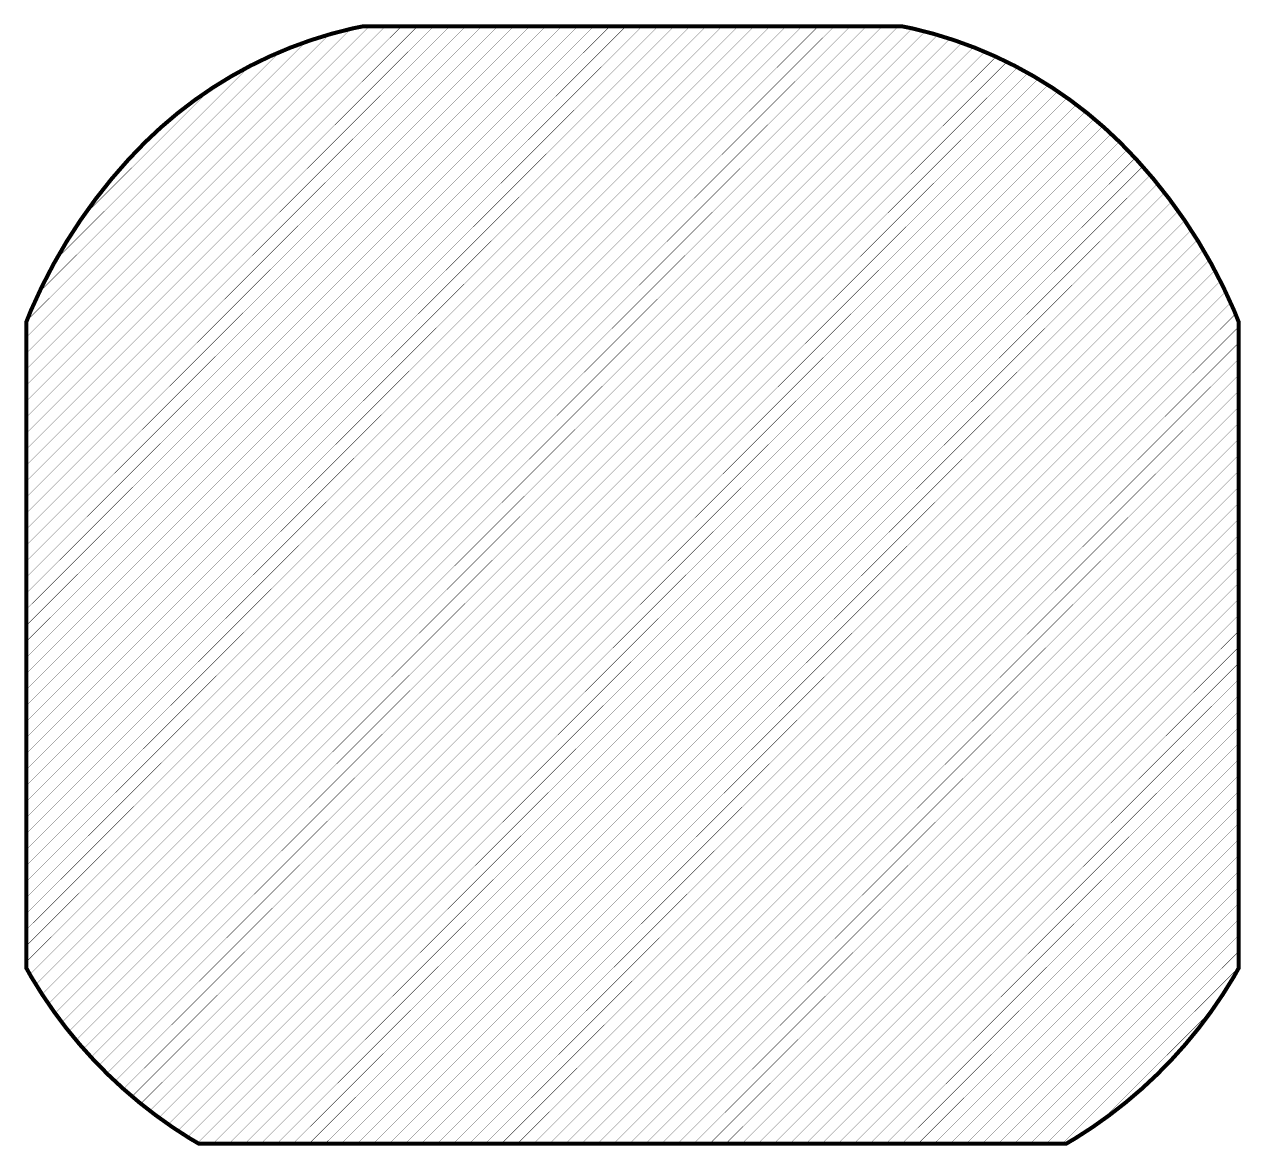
# Model space of a CAD drawing. Header units: inches. Extents: x -0.4 to 12.9, y -0.9 to 6.
# Drawn here: x 4.6 to 9.154, y -0.66 to 3.541 of the extents above; entities that cross this region are included whole.
import ezdxf

# ---------------------------------------------------------------- set-up
doc = ezdxf.new("R2010")
doc.units = ezdxf.units.IN
doc.header["$MEASUREMENT"] = 0
doc.layers.add('Fabrication', color=76, linetype='Continuous')

msp = doc.modelspace()

# ---------------------------------------------------------------- linework, layer by layer
at = {"layer": 'Fabrication'}
for points, const_width in [([(4.6075, 0.2687), (7.8726, 3.5338)], 0.001), ([(4.6075, 0.3287), (7.8126, 3.5338)], 0.001), ([(4.6075, 0.3887), (7.7526, 3.5338)], 0.001), ([(4.6075, 0.4487), (7.6926, 3.5338)], 0.001), ([(4.6075, 0.5087), (7.6326, 3.5338)], 0.001), ([(4.6075, 0.5687), (7.5726, 3.5338)], 0.001), ([(4.6075, 0.6287), (7.5126, 3.5338)], 0.001), ([(4.6075, 0.6887), (7.4526, 3.5338)], 0.001), ([(4.6075, 0.7487), (7.3926, 3.5338)], 0.001), ([(4.6075, 0.8087), (7.3326, 3.5338)], 0.001), ([(4.6075, 0.8687), (7.2726, 3.5338)], 0.001), ([(4.6075, 0.9287), (7.2126, 3.5338)], 0.001), ([(4.6075, 0.9887), (7.1526, 3.5338)], 0.001), ([(4.6075, 1.0487), (7.0926, 3.5338)], 0.001), ([(4.6075, 1.1087), (7.0326, 3.5338)], 0.001), ([(4.6075, 1.1687), (6.9726, 3.5338)], 0.001), ([(4.6075, 1.2287), (6.9126, 3.5338)], 0.001), ([(4.6075, 1.2887), (6.8526, 3.5338)], 0.001), ([(4.6075, 1.3487), (6.7926, 3.5338)], 0.001), ([(4.6075, 1.4087), (6.7326, 3.5338)], 0.001), ([(4.6075, 1.4687), (6.6726, 3.5338)], 0.001), ([(4.6075, 1.5287), (6.6126, 3.5338)], 0.001), ([(4.6075, 1.5887), (6.5526, 3.5338)], 0.001), ([(4.6075, 1.6487), (6.4926, 3.5338)], 0.001), ([(4.6075, 1.7087), (6.4326, 3.5338)], 0.001), ([(4.6075, 1.7687), (6.3726, 3.5338)], 0.001), ([(4.6075, 1.8287), (6.3126, 3.5338)], 0.001), ([(4.6075, 1.8887), (6.2526, 3.5338)], 0.001), ([(4.6075, 1.9487), (6.1926, 3.5338)], 0.001), ([(4.6075, 2.0087), (6.1326, 3.5338)], 0.001), ([(4.6075, 2.0687), (6.0726, 3.5338)], 0.001), ([(4.6075, 2.1287), (6.0126, 3.5338)], 0.001), ([(4.6075, 2.1887), (5.9526, 3.5338)], 0.001), ([(4.6075, 2.2487), (5.8926, 3.5338)], 0.001), ([(4.6075, 0.2087), (7.9249, 3.5261)], 0.001), ([(4.6075, 2.3087), (5.8236, 3.5248)], 0.001), ([(4.6075, 0.1487), (7.9727, 3.5139)], 0.001), ([(5.6713, 3.4809), (5.7492, 3.5051)], 0.015), ([(5.7492, 3.5051), (5.8283, 3.5252)], 0.015), ([(5.8283, 3.5252), (5.8683, 3.5333)], 0.015), ([(5.8683, 3.5333), (7.8855, 3.5333)], 0.015), ([(7.8855, 3.5333), (7.9255, 3.5252)], 0.015), ([(7.9255, 3.5252), (8.0046, 3.5051)], 0.015), ([(8.0046, 3.5051), (8.0825, 3.4809)], 0.015), ([(4.6075, 2.3687), (5.7426, 3.5038)], 0.001), ([(4.6075, 0.0887), (8.0199, 3.5011)], 0.001), ([(4.6075, 0.0287), (8.0657, 3.4869)], 0.001), ([(4.6088, 2.43), (5.6543, 3.4755)], 0.001), ([(4.6204, -0.0184), (8.1103, 3.4715)], 0.001), ([(5.5947, 3.4529), (5.6713, 3.4809)], 0.015), ([(8.0825, 3.4809), (8.1591, 3.4529)], 0.015), ([(4.643, -0.0558), (8.1543, 3.4554)], 0.001), ([(4.6555, 2.5367), (5.5561, 3.4373)], 0.001), ([(4.666, -0.0928), (8.1966, 3.4378)], 0.001), ([(4.6903, -0.1285), (8.2385, 3.4197)], 0.001), ([(5.4462, 3.3854), (5.5196, 3.421)], 0.015), ([(5.5196, 3.421), (5.5947, 3.4529)], 0.015), ([(8.1591, 3.4529), (8.2342, 3.421)], 0.015), ([(8.2342, 3.421), (8.3076, 3.3854)], 0.015), ([(4.7148, -0.164), (8.2789, 3.4001)], 0.001), ([(4.7196, 2.6608), (5.4435, 3.3847)], 0.001), ([(4.7406, -0.1983), (8.3188, 3.38)], 0.001), ([(5.3747, 3.3461), (5.4462, 3.3854)], 0.015), ([(8.3076, 3.3854), (8.3791, 3.3461)], 0.015), ([(4.7667, -0.2321), (8.3575, 3.3587)], 0.001), ([(4.7938, -0.265), (8.3956, 3.3368)], 0.001), ([(5.3053, 3.3033), (5.3747, 3.3461)], 0.015), ([(8.3791, 3.3461), (8.4485, 3.3033)], 0.015), ([(4.8193, 2.8205), (5.2975, 3.2987)], 0.001), ([(4.8215, -0.2973), (8.4327, 3.3139)], 0.001), ([(4.8499, -0.3289), (8.4689, 3.2901)], 0.001), ([(5.2381, 3.257), (5.3053, 3.3033)], 0.015), ([(8.4485, 3.3033), (8.5157, 3.257)], 0.015), ([(4.8792, -0.3596), (8.5044, 3.2656)], 0.001), ([(4.9089, -0.3899), (8.5388, 3.24)], 0.001), ([(5.1734, 3.2074), (5.2381, 3.257)], 0.015), ([(8.5157, 3.257), (8.5804, 3.2074)], 0.015), ([(4.9397, -0.4191), (8.5728, 3.214)], 0.001), ([(5.1112, 3.1545), (5.1734, 3.2074)], 0.015), ([(8.5804, 3.2074), (8.6426, 3.1545)], 0.015), ([(4.9708, -0.448), (8.6056, 3.1868)], 0.001), ([(5.0031, -0.4757), (8.638, 3.1592)], 0.001), ([(5.0518, 3.0986), (5.1112, 3.1545)], 0.015), ([(8.6426, 3.1545), (8.702, 3.0986)], 0.015), ([(5.0236, 3.0692), (5.0518, 3.0986)], 0.015), ([(5.0357, -0.5031), (8.6691, 3.1303)], 0.001), ([(5.0694, -0.5294), (8.7, 3.1012)], 0.001), ([(8.702, 3.0986), (8.7302, 3.0692)], 0.015), ([(4.9902, 3.0345), (5.0236, 3.0692)], 0.015), ([(5.1036, -0.5552), (8.7295, 3.0707)], 0.001), ([(8.7302, 3.0692), (8.7636, 3.0345)], 0.015), ([(4.9268, 2.9619), (4.9902, 3.0345)], 0.015), ([(5.1387, -0.5801), (8.7589, 3.0401)], 0.001), ([(5.1745, -0.6043), (8.7871, 3.0083)], 0.001), ([(8.7636, 3.0345), (8.827, 2.9619)], 0.015), ([(4.867, 2.8863), (4.9268, 2.9619)], 0.015), ([(5.2109, -0.6279), (8.8151, 2.9763)], 0.001), ([(8.827, 2.9619), (8.8868, 2.8863)], 0.015), ([(5.2484, -0.6504), (8.8422, 2.9434)], 0.001), ([(4.8109, 2.808), (4.867, 2.8863)], 0.015), ([(5.3058, -0.653), (8.8687, 2.9099)], 0.001), ([(5.3658, -0.653), (8.8948, 2.876)], 0.001), ([(8.8868, 2.8863), (8.9429, 2.808)], 0.015), ([(5.4258, -0.653), (8.9198, 2.841)], 0.001), ([(4.7585, 2.7271), (4.8109, 2.808)], 0.015), ([(5.4858, -0.653), (8.9447, 2.8059)], 0.001), ([(8.9429, 2.808), (8.9953, 2.7271)], 0.015), ([(4.7101, 2.6438), (4.7585, 2.7271)], 0.015), ([(5.5458, -0.653), (8.9683, 2.7695)], 0.001), ([(5.6058, -0.653), (8.9919, 2.7331)], 0.001), ([(8.9953, 2.7271), (9.0437, 2.6438)], 0.015), ([(5.6658, -0.653), (9.0141, 2.6953)], 0.001), ([(4.6658, 2.5582), (4.7101, 2.6438)], 0.015), ([(5.7258, -0.653), (9.0362, 2.6574)], 0.001), ([(9.0437, 2.6438), (9.088, 2.5582)], 0.015), ([(5.7858, -0.653), (9.0572, 2.6184)], 0.001), ([(4.6255, 2.4707), (4.6658, 2.5582)], 0.015), ([(5.8458, -0.653), (9.0777, 2.5789)], 0.001), ([(9.088, 2.5582), (9.1283, 2.4707)], 0.015), ([(5.9058, -0.653), (9.0974, 2.5386)], 0.001), ([(4.6075, 2.426), (4.6255, 2.4707)], 0.015), ([(5.9658, -0.653), (9.1163, 2.4975)], 0.001), ([(9.1283, 2.4707), (9.1463, 2.426)], 0.015), ([(4.6075, 0.0053), (4.6075, 2.426)], 0.015), ([(6.0258, -0.653), (9.1346, 2.4558)], 0.001), ([(9.1463, 0.0053), (9.1463, 2.426)], 0.015), ([(6.0858, -0.653), (9.1463, 2.4075)], 0.001), ([(6.1458, -0.653), (9.1463, 2.3475)], 0.001), ([(6.2058, -0.653), (9.1463, 2.2875)], 0.001), ([(6.2658, -0.653), (9.1463, 2.2275)], 0.001), ([(6.3258, -0.653), (9.1463, 2.1675)], 0.001), ([(6.3858, -0.653), (9.1463, 2.1075)], 0.001), ([(6.4458, -0.653), (9.1463, 2.0475)], 0.001), ([(6.5058, -0.653), (9.1463, 1.9875)], 0.001), ([(6.5658, -0.653), (9.1463, 1.9275)], 0.001), ([(6.6258, -0.653), (9.1463, 1.8675)], 0.001), ([(6.6858, -0.653), (9.1463, 1.8075)], 0.001), ([(6.7458, -0.653), (9.1463, 1.7475)], 0.001), ([(6.8058, -0.653), (9.1463, 1.6875)], 0.001), ([(6.8658, -0.653), (9.1463, 1.6275)], 0.001), ([(6.9258, -0.653), (9.1463, 1.5675)], 0.001), ([(6.9858, -0.653), (9.1463, 1.5075)], 0.001), ([(7.0458, -0.653), (9.1463, 1.4475)], 0.001), ([(7.1058, -0.653), (9.1463, 1.3875)], 0.001), ([(7.1658, -0.653), (9.1463, 1.3275)], 0.001), ([(7.2258, -0.653), (9.1463, 1.2675)], 0.001), ([(7.2858, -0.653), (9.1463, 1.2075)], 0.001), ([(7.3458, -0.653), (9.1463, 1.1475)], 0.001), ([(7.4058, -0.653), (9.1463, 1.0875)], 0.001), ([(7.4658, -0.653), (9.1463, 1.0275)], 0.001), ([(7.5258, -0.653), (9.1463, 0.9675)], 0.001), ([(7.5858, -0.653), (9.1463, 0.9075)], 0.001), ([(7.6458, -0.653), (9.1463, 0.8475)], 0.001), ([(7.7058, -0.653), (9.1463, 0.7875)], 0.001), ([(7.7658, -0.653), (9.1463, 0.7275)], 0.001), ([(7.8258, -0.653), (9.1463, 0.6675)], 0.001), ([(7.8858, -0.653), (9.1463, 0.6075)], 0.001), ([(7.9458, -0.653), (9.1463, 0.5475)], 0.001), ([(8.0058, -0.653), (9.1463, 0.4875)], 0.001), ([(8.0658, -0.653), (9.1463, 0.4275)], 0.001), ([(8.1258, -0.653), (9.1463, 0.3675)], 0.001), ([(8.1858, -0.653), (9.1463, 0.3075)], 0.001), ([(8.2458, -0.653), (9.1463, 0.2475)], 0.001), ([(8.3058, -0.653), (9.1463, 0.1875)], 0.001), ([(8.3658, -0.653), (9.1463, 0.1275)], 0.001), ([(8.4258, -0.653), (9.1463, 0.0675)], 0.001), ([(4.6075, 0.0053), (4.6265, -0.0286)], 0.015), ([(8.4858, -0.653), (9.1463, 0.0075)], 0.001), ([(9.1273, -0.0286), (9.1463, 0.0053)], 0.015), ([(4.6265, -0.0286), (4.6676, -0.0946)], 0.015), ([(9.0862, -0.0946), (9.1273, -0.0286)], 0.015), ([(4.6676, -0.0946), (4.7115, -0.1587)], 0.015), ([(9.0423, -0.1587), (9.0862, -0.0946)], 0.015), ([(4.7115, -0.1587), (4.7581, -0.2209)], 0.015), ([(8.6275, -0.5713), (9.049, -0.1498)], 0.001), ([(8.9957, -0.2209), (9.0423, -0.1587)], 0.015), ([(4.7581, -0.2209), (4.8075, -0.2809)], 0.015), ([(8.9463, -0.2809), (8.9957, -0.2209)], 0.015), ([(4.8075, -0.2809), (4.8595, -0.3388)], 0.015), ([(8.8943, -0.3388), (8.9463, -0.2809)], 0.015), ([(4.8595, -0.3388), (4.9139, -0.3942)], 0.015), ([(8.8399, -0.3942), (8.8943, -0.3388)], 0.015), ([(4.9139, -0.3942), (4.9708, -0.4472)], 0.015), ([(8.7831, -0.4472), (8.8399, -0.3942)], 0.015), ([(4.9708, -0.4472), (5.0299, -0.4977)], 0.015), ([(8.7239, -0.4977), (8.7831, -0.4472)], 0.015), ([(5.0299, -0.4977), (5.0912, -0.5455)], 0.015), ([(8.6626, -0.5455), (8.7239, -0.4977)], 0.015), ([(5.0912, -0.5455), (5.1545, -0.5906)], 0.015), ([(8.5993, -0.5906), (8.6626, -0.5455)], 0.015), ([(5.1545, -0.5906), (5.2197, -0.6328)], 0.015), ([(8.5341, -0.6328), (8.5993, -0.5906)], 0.015), ([(5.2197, -0.6328), (5.2533, -0.6525)], 0.015), ([(8.5005, -0.6525), (8.5341, -0.6328)], 0.015), ([(5.2533, -0.6525), (8.5005, -0.6525)], 0.015)]:
    msp.add_lwpolyline(points, dxfattribs=dict(at, const_width=const_width))
for points, const_width in [([(5.7455, 3.5051, 1), (5.753, 3.5051, 1)], 0.0075), ([(5.7455, 3.5051, 1), (5.753, 3.5051, 1)], 0.0075), ([(5.8245, 3.5252, 1), (5.832, 3.5252, 1)], 0.0075), ([(5.8245, 3.5252, 1), (5.832, 3.5252, 1)], 0.0075), ([(5.8233, 3.5248, 1), (5.8238, 3.5248, 1)], 0.0005), ([(5.8645, 3.5333, 1), (5.872, 3.5333, 1)], 0.0075), ([(5.8645, 3.5333, 1), (5.872, 3.5333, 1)], 0.0075), ([(5.8924, 3.5338, 1), (5.8929, 3.5338, 1)], 0.0005), ([(5.9524, 3.5338, 1), (5.9529, 3.5338, 1)], 0.0005), ([(6.0124, 3.5338, 1), (6.0129, 3.5338, 1)], 0.0005), ([(6.0724, 3.5338, 1), (6.0729, 3.5338, 1)], 0.0005), ([(6.1324, 3.5338, 1), (6.1329, 3.5338, 1)], 0.0005), ([(6.1924, 3.5338, 1), (6.1929, 3.5338, 1)], 0.0005), ([(6.2524, 3.5338, 1), (6.2529, 3.5338, 1)], 0.0005), ([(6.3124, 3.5338, 1), (6.3129, 3.5338, 1)], 0.0005), ([(6.3724, 3.5338, 1), (6.3729, 3.5338, 1)], 0.0005), ([(6.4324, 3.5338, 1), (6.4329, 3.5338, 1)], 0.0005), ([(6.4924, 3.5338, 1), (6.4929, 3.5338, 1)], 0.0005), ([(6.5524, 3.5338, 1), (6.5529, 3.5338, 1)], 0.0005), ([(6.6124, 3.5338, 1), (6.6129, 3.5338, 1)], 0.0005), ([(6.6724, 3.5338, 1), (6.6729, 3.5338, 1)], 0.0005), ([(6.7324, 3.5338, 1), (6.7329, 3.5338, 1)], 0.0005), ([(6.7924, 3.5338, 1), (6.7929, 3.5338, 1)], 0.0005), ([(6.8524, 3.5338, 1), (6.8529, 3.5338, 1)], 0.0005), ([(6.9124, 3.5338, 1), (6.9129, 3.5338, 1)], 0.0005), ([(6.9724, 3.5338, 1), (6.9729, 3.5338, 1)], 0.0005), ([(7.0324, 3.5338, 1), (7.0329, 3.5338, 1)], 0.0005), ([(7.0924, 3.5338, 1), (7.0929, 3.5338, 1)], 0.0005), ([(7.1524, 3.5338, 1), (7.1529, 3.5338, 1)], 0.0005), ([(7.2124, 3.5338, 1), (7.2129, 3.5338, 1)], 0.0005), ([(7.2724, 3.5338, 1), (7.2729, 3.5338, 1)], 0.0005), ([(7.3324, 3.5338, 1), (7.3329, 3.5338, 1)], 0.0005), ([(7.3924, 3.5338, 1), (7.3929, 3.5338, 1)], 0.0005), ([(7.4524, 3.5338, 1), (7.4529, 3.5338, 1)], 0.0005), ([(7.5124, 3.5338, 1), (7.5129, 3.5338, 1)], 0.0005), ([(7.5724, 3.5338, 1), (7.5729, 3.5338, 1)], 0.0005), ([(7.6324, 3.5338, 1), (7.6329, 3.5338, 1)], 0.0005), ([(7.6924, 3.5338, 1), (7.6929, 3.5338, 1)], 0.0005), ([(7.7524, 3.5338, 1), (7.7529, 3.5338, 1)], 0.0005), ([(7.8124, 3.5338, 1), (7.8129, 3.5338, 1)], 0.0005), ([(7.8724, 3.5338, 1), (7.8729, 3.5338, 1)], 0.0005), ([(7.8818, 3.5333, 1), (7.8893, 3.5333, 1)], 0.0075), ([(7.8818, 3.5333, 1), (7.8893, 3.5333, 1)], 0.0075), ([(7.9218, 3.5252, 1), (7.9293, 3.5252, 1)], 0.0075), ([(7.9218, 3.5252, 1), (7.9293, 3.5252, 1)], 0.0075), ([(7.9247, 3.5261, 1), (7.9252, 3.5261, 1)], 0.0005), ([(7.9725, 3.5139, 1), (7.973, 3.5139, 1)], 0.0005), ([(8.0008, 3.5051, 1), (8.0083, 3.5051, 1)], 0.0075), ([(8.0008, 3.5051, 1), (8.0083, 3.5051, 1)], 0.0075), ([(5.654, 3.4755, 1), (5.6545, 3.4755, 1)], 0.0005), ([(5.6676, 3.4809, 1), (5.6751, 3.4809, 1)], 0.0075), ([(5.6676, 3.4809, 1), (5.6751, 3.4809, 1)], 0.0075), ([(5.7423, 3.5038, 1), (5.7428, 3.5038, 1)], 0.0005), ([(8.0196, 3.5011, 1), (8.0201, 3.5011, 1)], 0.0005), ([(8.0655, 3.4869, 1), (8.066, 3.4869, 1)], 0.0005), ([(8.0787, 3.4809, 1), (8.0862, 3.4809, 1)], 0.0075), ([(8.0787, 3.4809, 1), (8.0862, 3.4809, 1)], 0.0075), ([(8.1101, 3.4715, 1), (8.1106, 3.4715, 1)], 0.0005), ([(5.5159, 3.421, 1), (5.5234, 3.421, 1)], 0.0075), ([(5.5159, 3.421, 1), (5.5234, 3.421, 1)], 0.0075), ([(5.5558, 3.4373, 1), (5.5563, 3.4373, 1)], 0.0005), ([(5.591, 3.4529, 1), (5.5985, 3.4529, 1)], 0.0075), ([(5.591, 3.4529, 1), (5.5985, 3.4529, 1)], 0.0075), ([(8.1553, 3.4529, 1), (8.1628, 3.4529, 1)], 0.0075), ([(8.1553, 3.4529, 1), (8.1628, 3.4529, 1)], 0.0075), ([(8.154, 3.4554, 1), (8.1545, 3.4554, 1)], 0.0005), ([(8.1963, 3.4378, 1), (8.1968, 3.4378, 1)], 0.0005), ([(8.2304, 3.421, 1), (8.2379, 3.421, 1)], 0.0075), ([(8.2304, 3.421, 1), (8.2379, 3.421, 1)], 0.0075), ([(8.2383, 3.4197, 1), (8.2388, 3.4197, 1)], 0.0005), ([(5.4425, 3.3854, 1), (5.45, 3.3854, 1)], 0.0075), ([(5.4425, 3.3854, 1), (5.45, 3.3854, 1)], 0.0075), ([(5.4433, 3.3847, 1), (5.4438, 3.3847, 1)], 0.0005), ([(8.2787, 3.4001, 1), (8.2792, 3.4001, 1)], 0.0005), ([(8.3038, 3.3854, 1), (8.3113, 3.3854, 1)], 0.0075), ([(8.3038, 3.3854, 1), (8.3113, 3.3854, 1)], 0.0075), ([(8.3186, 3.38, 1), (8.3191, 3.38, 1)], 0.0005), ([(5.371, 3.3461, 1), (5.3785, 3.3461, 1)], 0.0075), ([(5.371, 3.3461, 1), (5.3785, 3.3461, 1)], 0.0075), ([(8.3573, 3.3587, 1), (8.3578, 3.3587, 1)], 0.0005), ([(8.3753, 3.3461, 1), (8.3828, 3.3461, 1)], 0.0075), ([(8.3753, 3.3461, 1), (8.3828, 3.3461, 1)], 0.0075), ([(8.3953, 3.3368, 1), (8.3958, 3.3368, 1)], 0.0005), ([(5.2973, 3.2987, 1), (5.2978, 3.2987, 1)], 0.0005), ([(5.3015, 3.3033, 1), (5.309, 3.3033, 1)], 0.0075), ([(5.3015, 3.3033, 1), (5.309, 3.3033, 1)], 0.0075), ([(8.4324, 3.3139, 1), (8.4329, 3.3139, 1)], 0.0005), ([(8.4448, 3.3033, 1), (8.4523, 3.3033, 1)], 0.0075), ([(8.4448, 3.3033, 1), (8.4523, 3.3033, 1)], 0.0075), ([(8.4686, 3.2901, 1), (8.4691, 3.2901, 1)], 0.0005), ([(5.2344, 3.257, 1), (5.2419, 3.257, 1)], 0.0075), ([(5.2344, 3.257, 1), (5.2419, 3.257, 1)], 0.0075), ([(8.5041, 3.2656, 1), (8.5046, 3.2656, 1)], 0.0005), ([(8.5119, 3.257, 1), (8.5194, 3.257, 1)], 0.0075), ([(8.5119, 3.257, 1), (8.5194, 3.257, 1)], 0.0075), ([(8.5386, 3.24, 1), (8.5391, 3.24, 1)], 0.0005), ([(5.1696, 3.2074, 1), (5.1771, 3.2074, 1)], 0.0075), ([(5.1696, 3.2074, 1), (5.1771, 3.2074, 1)], 0.0075), ([(8.5725, 3.214, 1), (8.573, 3.214, 1)], 0.0005), ([(8.5767, 3.2074, 1), (8.5842, 3.2074, 1)], 0.0075), ([(8.5767, 3.2074, 1), (8.5842, 3.2074, 1)], 0.0075), ([(5.1075, 3.1545, 1), (5.115, 3.1545, 1)], 0.0075), ([(5.1075, 3.1545, 1), (5.115, 3.1545, 1)], 0.0075), ([(8.6053, 3.1868, 1), (8.6058, 3.1868, 1)], 0.0005), ([(8.6388, 3.1545, 1), (8.6463, 3.1545, 1)], 0.0075), ([(8.6388, 3.1545, 1), (8.6463, 3.1545, 1)], 0.0075), ([(8.6378, 3.1592, 1), (8.6383, 3.1592, 1)], 0.0005), ([(5.0481, 3.0986, 1), (5.0556, 3.0986, 1)], 0.0075), ([(5.0481, 3.0986, 1), (5.0556, 3.0986, 1)], 0.0075), ([(8.6689, 3.1303, 1), (8.6694, 3.1303, 1)], 0.0005), ([(8.6982, 3.0986, 1), (8.7057, 3.0986, 1)], 0.0075), ([(8.6982, 3.0986, 1), (8.7057, 3.0986, 1)], 0.0075), ([(8.6998, 3.1012, 1), (8.7003, 3.1012, 1)], 0.0005), ([(5.0198, 3.0692, 1), (5.0273, 3.0692, 1)], 0.0075), ([(5.0198, 3.0692, 1), (5.0273, 3.0692, 1)], 0.0075), ([(8.7265, 3.0692, 1), (8.734, 3.0692, 1)], 0.0075), ([(8.7265, 3.0692, 1), (8.734, 3.0692, 1)], 0.0075), ([(8.7293, 3.0707, 1), (8.7298, 3.0707, 1)], 0.0005), ([(4.9864, 3.0345, 1), (4.9939, 3.0345, 1)], 0.0075), ([(4.9864, 3.0345, 1), (4.9939, 3.0345, 1)], 0.0075), ([(8.7599, 3.0345, 1), (8.7674, 3.0345, 1)], 0.0075), ([(8.7599, 3.0345, 1), (8.7674, 3.0345, 1)], 0.0075), ([(8.7587, 3.0401, 1), (8.7592, 3.0401, 1)], 0.0005), ([(8.7869, 3.0083, 1), (8.7874, 3.0083, 1)], 0.0005), ([(4.9231, 2.9619, 1), (4.9306, 2.9619, 1)], 0.0075), ([(4.9231, 2.9619, 1), (4.9306, 2.9619, 1)], 0.0075), ([(8.8148, 2.9763, 1), (8.8153, 2.9763, 1)], 0.0005), ([(8.8232, 2.9619, 1), (8.8307, 2.9619, 1)], 0.0075), ([(8.8232, 2.9619, 1), (8.8307, 2.9619, 1)], 0.0075), ([(8.8419, 2.9434, 1), (8.8424, 2.9434, 1)], 0.0005), ([(4.8633, 2.8863, 1), (4.8708, 2.8863, 1)], 0.0075), ([(4.8633, 2.8863, 1), (4.8708, 2.8863, 1)], 0.0075), ([(8.8685, 2.9099, 1), (8.869, 2.9099, 1)], 0.0005), ([(8.883, 2.8863, 1), (8.8905, 2.8863, 1)], 0.0075), ([(8.883, 2.8863, 1), (8.8905, 2.8863, 1)], 0.0075), ([(8.8945, 2.876, 1), (8.895, 2.876, 1)], 0.0005), ([(8.9196, 2.841, 1), (8.9201, 2.841, 1)], 0.0005), ([(4.8071, 2.808, 1), (4.8146, 2.808, 1)], 0.0075), ([(4.8071, 2.808, 1), (4.8146, 2.808, 1)], 0.0075), ([(4.819, 2.8205, 1), (4.8195, 2.8205, 1)], 0.0005), ([(8.9392, 2.808, 1), (8.9467, 2.808, 1)], 0.0075), ([(8.9392, 2.808, 1), (8.9467, 2.808, 1)], 0.0075), ([(8.9445, 2.8059, 1), (8.945, 2.8059, 1)], 0.0005), ([(4.7548, 2.7271, 1), (4.7623, 2.7271, 1)], 0.0075), ([(4.7548, 2.7271, 1), (4.7623, 2.7271, 1)], 0.0075), ([(8.9681, 2.7695, 1), (8.9686, 2.7695, 1)], 0.0005), ([(8.9915, 2.7271, 1), (8.999, 2.7271, 1)], 0.0075), ([(8.9915, 2.7271, 1), (8.999, 2.7271, 1)], 0.0075), ([(8.9916, 2.7331, 1), (8.9921, 2.7331, 1)], 0.0005), ([(9.0139, 2.6953, 1), (9.0144, 2.6953, 1)], 0.0005), ([(4.7064, 2.6438, 1), (4.7139, 2.6438, 1)], 0.0075), ([(4.7064, 2.6438, 1), (4.7139, 2.6438, 1)], 0.0075), ([(4.7193, 2.6608, 1), (4.7198, 2.6608, 1)], 0.0005), ([(9.0359, 2.6574, 1), (9.0364, 2.6574, 1)], 0.0005), ([(9.0399, 2.6438, 1), (9.0474, 2.6438, 1)], 0.0075), ([(9.0399, 2.6438, 1), (9.0474, 2.6438, 1)], 0.0075), ([(9.057, 2.6184, 1), (9.0575, 2.6184, 1)], 0.0005), ([(4.662, 2.5582, 1), (4.6695, 2.5582, 1)], 0.0075), ([(4.662, 2.5582, 1), (4.6695, 2.5582, 1)], 0.0075), ([(9.0775, 2.5789, 1), (9.078, 2.5789, 1)], 0.0005), ([(9.0843, 2.5582, 1), (9.0918, 2.5582, 1)], 0.0075), ([(9.0843, 2.5582, 1), (9.0918, 2.5582, 1)], 0.0075), ([(4.6552, 2.5367, 1), (4.6557, 2.5367, 1)], 0.0005), ([(9.0972, 2.5386, 1), (9.0977, 2.5386, 1)], 0.0005), ([(4.6218, 2.4707, 1), (4.6293, 2.4707, 1)], 0.0075), ([(4.6218, 2.4707, 1), (4.6293, 2.4707, 1)], 0.0075), ([(9.1161, 2.4975, 1), (9.1166, 2.4975, 1)], 0.0005), ([(9.1245, 2.4707, 1), (9.132, 2.4707, 1)], 0.0075), ([(9.1245, 2.4707, 1), (9.132, 2.4707, 1)], 0.0075), ([(4.6037, 2.426, 1), (4.6113, 2.426, 1)], 0.0075), ([(4.6037, 2.426, 1), (4.6113, 2.426, 1)], 0.0075), ([(4.6085, 2.43, 1), (4.609, 2.43, 1)], 0.0005), ([(9.1344, 2.4558, 1), (9.1349, 2.4558, 1)], 0.0005), ([(9.1426, 2.426, 1), (9.1501, 2.426, 1)], 0.0075), ([(9.1426, 2.426, 1), (9.1501, 2.426, 1)], 0.0075), ([(4.6072, 2.3687, 1), (4.6078, 2.3687, 1)], 0.0005), ([(9.1461, 2.4075, 1), (9.1466, 2.4075, 1)], 0.0005), ([(9.1461, 2.3475, 1), (9.1466, 2.3475, 1)], 0.0005), ([(4.6072, 2.3087, 1), (4.6078, 2.3087, 1)], 0.0005), ([(9.1461, 2.2875, 1), (9.1466, 2.2875, 1)], 0.0005), ([(4.6072, 2.2487, 1), (4.6078, 2.2487, 1)], 0.0005), ([(4.6072, 2.1887, 1), (4.6078, 2.1887, 1)], 0.0005), ([(9.1461, 2.2275, 1), (9.1466, 2.2275, 1)], 0.0005), ([(9.1461, 2.1675, 1), (9.1466, 2.1675, 1)], 0.0005), ([(4.6072, 2.1287, 1), (4.6078, 2.1287, 1)], 0.0005), ([(9.1461, 2.1075, 1), (9.1466, 2.1075, 1)], 0.0005), ([(4.6072, 2.0687, 1), (4.6078, 2.0687, 1)], 0.0005), ([(4.6072, 2.0087, 1), (4.6078, 2.0087, 1)], 0.0005), ([(9.1461, 2.0475, 1), (9.1466, 2.0475, 1)], 0.0005), ([(9.1461, 1.9875, 1), (9.1466, 1.9875, 1)], 0.0005), ([(4.6072, 1.9487, 1), (4.6078, 1.9487, 1)], 0.0005), ([(9.1461, 1.9275, 1), (9.1466, 1.9275, 1)], 0.0005), ([(4.6072, 1.8887, 1), (4.6078, 1.8887, 1)], 0.0005), ([(9.1461, 1.8675, 1), (9.1466, 1.8675, 1)], 0.0005), ([(4.6072, 1.8287, 1), (4.6078, 1.8287, 1)], 0.0005), ([(9.1461, 1.8075, 1), (9.1466, 1.8075, 1)], 0.0005), ([(4.6072, 1.7687, 1), (4.6078, 1.7687, 1)], 0.0005), ([(9.1461, 1.7475, 1), (9.1466, 1.7475, 1)], 0.0005), ([(4.6072, 1.7087, 1), (4.6078, 1.7087, 1)], 0.0005), ([(9.1461, 1.6875, 1), (9.1466, 1.6875, 1)], 0.0005), ([(4.6072, 1.6487, 1), (4.6078, 1.6487, 1)], 0.0005), ([(9.1461, 1.6275, 1), (9.1466, 1.6275, 1)], 0.0005), ([(4.6072, 1.5887, 1), (4.6078, 1.5887, 1)], 0.0005), ([(9.1461, 1.5675, 1), (9.1466, 1.5675, 1)], 0.0005), ([(4.6072, 1.5287, 1), (4.6078, 1.5287, 1)], 0.0005), ([(9.1461, 1.5075, 1), (9.1466, 1.5075, 1)], 0.0005), ([(4.6072, 1.4687, 1), (4.6078, 1.4687, 1)], 0.0005), ([(9.1461, 1.4475, 1), (9.1466, 1.4475, 1)], 0.0005), ([(4.6072, 1.4087, 1), (4.6078, 1.4087, 1)], 0.0005), ([(9.1461, 1.3875, 1), (9.1466, 1.3875, 1)], 0.0005), ([(4.6072, 1.3487, 1), (4.6078, 1.3487, 1)], 0.0005), ([(9.1461, 1.3275, 1), (9.1466, 1.3275, 1)], 0.0005), ([(4.6072, 1.2887, 1), (4.6078, 1.2887, 1)], 0.0005), ([(9.1461, 1.2675, 1), (9.1466, 1.2675, 1)], 0.0005), ([(4.6072, 1.2287, 1), (4.6078, 1.2287, 1)], 0.0005), ([(9.1461, 1.2075, 1), (9.1466, 1.2075, 1)], 0.0005), ([(4.6072, 1.1687, 1), (4.6078, 1.1687, 1)], 0.0005), ([(9.1461, 1.1475, 1), (9.1466, 1.1475, 1)], 0.0005), ([(4.6072, 1.1087, 1), (4.6078, 1.1087, 1)], 0.0005), ([(4.6072, 1.0487, 1), (4.6078, 1.0487, 1)], 0.0005), ([(9.1461, 1.0875, 1), (9.1466, 1.0875, 1)], 0.0005), ([(9.1461, 1.0275, 1), (9.1466, 1.0275, 1)], 0.0005), ([(4.6072, 0.9887, 1), (4.6078, 0.9887, 1)], 0.0005), ([(9.1461, 0.9675, 1), (9.1466, 0.9675, 1)], 0.0005), ([(4.6072, 0.9287, 1), (4.6078, 0.9287, 1)], 0.0005), ([(4.6072, 0.8687, 1), (4.6078, 0.8687, 1)], 0.0005), ([(9.1461, 0.9075, 1), (9.1466, 0.9075, 1)], 0.0005), ([(9.1461, 0.8475, 1), (9.1466, 0.8475, 1)], 0.0005), ([(4.6072, 0.8087, 1), (4.6078, 0.8087, 1)], 0.0005), ([(9.1461, 0.7875, 1), (9.1466, 0.7875, 1)], 0.0005), ([(4.6072, 0.7487, 1), (4.6078, 0.7487, 1)], 0.0005), ([(4.6072, 0.6887, 1), (4.6078, 0.6887, 1)], 0.0005), ([(9.1461, 0.7275, 1), (9.1466, 0.7275, 1)], 0.0005), ([(9.1461, 0.6675, 1), (9.1466, 0.6675, 1)], 0.0005), ([(4.6072, 0.6287, 1), (4.6078, 0.6287, 1)], 0.0005), ([(9.1461, 0.6075, 1), (9.1466, 0.6075, 1)], 0.0005), ([(4.6072, 0.5687, 1), (4.6078, 0.5687, 1)], 0.0005), ([(9.1461, 0.5475, 1), (9.1466, 0.5475, 1)], 0.0005), ([(4.6072, 0.5087, 1), (4.6078, 0.5087, 1)], 0.0005), ([(9.1461, 0.4875, 1), (9.1466, 0.4875, 1)], 0.0005), ([(4.6072, 0.4487, 1), (4.6078, 0.4487, 1)], 0.0005), ([(9.1461, 0.4275, 1), (9.1466, 0.4275, 1)], 0.0005), ([(4.6072, 0.3887, 1), (4.6078, 0.3887, 1)], 0.0005), ([(9.1461, 0.3675, 1), (9.1466, 0.3675, 1)], 0.0005), ([(4.6072, 0.3287, 1), (4.6078, 0.3287, 1)], 0.0005), ([(9.1461, 0.3075, 1), (9.1466, 0.3075, 1)], 0.0005), ([(4.6072, 0.2687, 1), (4.6078, 0.2687, 1)], 0.0005), ([(9.1461, 0.2475, 1), (9.1466, 0.2475, 1)], 0.0005), ([(4.6072, 0.2087, 1), (4.6078, 0.2087, 1)], 0.0005), ([(9.1461, 0.1875, 1), (9.1466, 0.1875, 1)], 0.0005), ([(4.6072, 0.1487, 1), (4.6078, 0.1487, 1)], 0.0005), ([(9.1461, 0.1275, 1), (9.1466, 0.1275, 1)], 0.0005), ([(4.6072, 0.0887, 1), (4.6078, 0.0887, 1)], 0.0005), ([(9.1461, 0.0675, 1), (9.1466, 0.0675, 1)], 0.0005), ([(4.6037, 0.0053, 1), (4.6113, 0.0053, 1)], 0.0075), ([(4.6037, 0.0053, 1), (4.6113, 0.0053, 1)], 0.0075), ([(4.6072, 0.0287, 1), (4.6078, 0.0287, 1)], 0.0005), ([(9.1426, 0.0053, 1), (9.1501, 0.0053, 1)], 0.0075), ([(9.1426, 0.0053, 1), (9.1501, 0.0053, 1)], 0.0075), ([(9.1461, 0.0075, 1), (9.1466, 0.0075, 1)], 0.0005), ([(4.6228, -0.0286, 1), (4.6303, -0.0286, 1)], 0.0075), ([(4.6228, -0.0286, 1), (4.6303, -0.0286, 1)], 0.0075), ([(4.6201, -0.0184, 1), (4.6206, -0.0184, 1)], 0.0005), ([(9.1235, -0.0286, 1), (9.131, -0.0286, 1)], 0.0075), ([(9.1235, -0.0286, 1), (9.131, -0.0286, 1)], 0.0075), ([(4.6427, -0.0558, 1), (4.6432, -0.0558, 1)], 0.0005), ([(4.6638, -0.0946, 1), (4.6713, -0.0946, 1)], 0.0075), ([(4.6638, -0.0946, 1), (4.6713, -0.0946, 1)], 0.0075), ([(9.0825, -0.0946, 1), (9.09, -0.0946, 1)], 0.0075), ([(9.0825, -0.0946, 1), (9.09, -0.0946, 1)], 0.0075), ([(4.6657, -0.0928, 1), (4.6662, -0.0928, 1)], 0.0005), ([(4.69, -0.1285, 1), (4.6905, -0.1285, 1)], 0.0005), ([(4.7077, -0.1587, 1), (4.7152, -0.1587, 1)], 0.0075), ([(4.7077, -0.1587, 1), (4.7152, -0.1587, 1)], 0.0075), ([(4.7146, -0.164, 1), (4.7151, -0.164, 1)], 0.0005), ([(9.0386, -0.1587, 1), (9.0461, -0.1587, 1)], 0.0075), ([(9.0386, -0.1587, 1), (9.0461, -0.1587, 1)], 0.0075), ([(9.0487, -0.1498, 1), (9.0492, -0.1498, 1)], 0.0005), ([(4.7403, -0.1983, 1), (4.7408, -0.1983, 1)], 0.0005), ([(4.7544, -0.2209, 1), (4.7619, -0.2209, 1)], 0.0075), ([(4.7544, -0.2209, 1), (4.7619, -0.2209, 1)], 0.0075), ([(8.9919, -0.2209, 1), (8.9994, -0.2209, 1)], 0.0075), ([(8.9919, -0.2209, 1), (8.9994, -0.2209, 1)], 0.0075), ([(4.7665, -0.2321, 1), (4.767, -0.2321, 1)], 0.0005), ([(4.7935, -0.265, 1), (4.794, -0.265, 1)], 0.0005), ([(4.8037, -0.2809, 1), (4.8112, -0.2809, 1)], 0.0075), ([(4.8037, -0.2809, 1), (4.8112, -0.2809, 1)], 0.0075), ([(4.8213, -0.2973, 1), (4.8218, -0.2973, 1)], 0.0005), ([(8.9426, -0.2809, 1), (8.9501, -0.2809, 1)], 0.0075), ([(8.9426, -0.2809, 1), (8.9501, -0.2809, 1)], 0.0075), ([(4.8497, -0.3289, 1), (4.8502, -0.3289, 1)], 0.0005), ([(4.8557, -0.3388, 1), (4.8632, -0.3388, 1)], 0.0075), ([(4.8557, -0.3388, 1), (4.8632, -0.3388, 1)], 0.0075), ([(4.8789, -0.3596, 1), (4.8794, -0.3596, 1)], 0.0005), ([(8.8906, -0.3388, 1), (8.8981, -0.3388, 1)], 0.0075), ([(8.8906, -0.3388, 1), (8.8981, -0.3388, 1)], 0.0075), ([(4.9102, -0.3942, 1), (4.9177, -0.3942, 1)], 0.0075), ([(4.9102, -0.3942, 1), (4.9177, -0.3942, 1)], 0.0075), ([(4.9087, -0.3899, 1), (4.9092, -0.3899, 1)], 0.0005), ([(8.8361, -0.3942, 1), (8.8436, -0.3942, 1)], 0.0075), ([(8.8361, -0.3942, 1), (8.8436, -0.3942, 1)], 0.0075), ([(4.9395, -0.4191, 1), (4.94, -0.4191, 1)], 0.0005), ([(4.967, -0.4472, 1), (4.9745, -0.4472, 1)], 0.0075), ([(4.967, -0.4472, 1), (4.9745, -0.4472, 1)], 0.0075), ([(4.9705, -0.448, 1), (4.971, -0.448, 1)], 0.0005), ([(8.7793, -0.4472, 1), (8.7868, -0.4472, 1)], 0.0075), ([(8.7793, -0.4472, 1), (8.7868, -0.4472, 1)], 0.0075), ([(5.0029, -0.4757, 1), (5.0034, -0.4757, 1)], 0.0005), ([(5.0261, -0.4977, 1), (5.0336, -0.4977, 1)], 0.0075), ([(5.0261, -0.4977, 1), (5.0336, -0.4977, 1)], 0.0075), ([(8.7202, -0.4977, 1), (8.7277, -0.4977, 1)], 0.0075), ([(8.7202, -0.4977, 1), (8.7277, -0.4977, 1)], 0.0075), ([(5.0355, -0.5031, 1), (5.036, -0.5031, 1)], 0.0005), ([(5.0692, -0.5294, 1), (5.0697, -0.5294, 1)], 0.0005), ([(5.0874, -0.5455, 1), (5.0949, -0.5455, 1)], 0.0075), ([(5.0874, -0.5455, 1), (5.0949, -0.5455, 1)], 0.0075), ([(8.6589, -0.5455, 1), (8.6664, -0.5455, 1)], 0.0075), ([(8.6589, -0.5455, 1), (8.6664, -0.5455, 1)], 0.0075), ([(5.1034, -0.5552, 1), (5.1039, -0.5552, 1)], 0.0005), ([(5.1384, -0.5801, 1), (5.1389, -0.5801, 1)], 0.0005), ([(5.1507, -0.5906, 1), (5.1582, -0.5906, 1)], 0.0075), ([(5.1507, -0.5906, 1), (5.1582, -0.5906, 1)], 0.0075), ([(8.5956, -0.5906, 1), (8.6031, -0.5906, 1)], 0.0075), ([(8.5956, -0.5906, 1), (8.6031, -0.5906, 1)], 0.0075), ([(8.6273, -0.5713, 1), (8.6278, -0.5713, 1)], 0.0005), ([(5.1742, -0.6043, 1), (5.1747, -0.6043, 1)], 0.0005), ([(5.2107, -0.6279, 1), (5.2112, -0.6279, 1)], 0.0005), ([(5.216, -0.6328, 1), (5.2235, -0.6328, 1)], 0.0075), ([(5.216, -0.6328, 1), (5.2235, -0.6328, 1)], 0.0075), ([(8.5303, -0.6328, 1), (8.5378, -0.6328, 1)], 0.0075), ([(8.5303, -0.6328, 1), (8.5378, -0.6328, 1)], 0.0075), ([(5.2495, -0.6525, 1), (5.257, -0.6525, 1)], 0.0075), ([(5.2495, -0.6525, 1), (5.257, -0.6525, 1)], 0.0075), ([(5.2481, -0.6504, 1), (5.2486, -0.6504, 1)], 0.0005), ([(5.3055, -0.653, 1), (5.306, -0.653, 1)], 0.0005), ([(5.3655, -0.653, 1), (5.366, -0.653, 1)], 0.0005), ([(5.4255, -0.653, 1), (5.426, -0.653, 1)], 0.0005), ([(5.4855, -0.653, 1), (5.486, -0.653, 1)], 0.0005), ([(5.5455, -0.653, 1), (5.546, -0.653, 1)], 0.0005), ([(5.6055, -0.653, 1), (5.606, -0.653, 1)], 0.0005), ([(5.6655, -0.653, 1), (5.666, -0.653, 1)], 0.0005), ([(5.7255, -0.653, 1), (5.726, -0.653, 1)], 0.0005), ([(5.7855, -0.653, 1), (5.786, -0.653, 1)], 0.0005), ([(5.8455, -0.653, 1), (5.846, -0.653, 1)], 0.0005), ([(5.9055, -0.653, 1), (5.906, -0.653, 1)], 0.0005), ([(5.9655, -0.653, 1), (5.966, -0.653, 1)], 0.0005), ([(6.0255, -0.653, 1), (6.026, -0.653, 1)], 0.0005), ([(6.0855, -0.653, 1), (6.086, -0.653, 1)], 0.0005), ([(6.1455, -0.653, 1), (6.146, -0.653, 1)], 0.0005), ([(6.2055, -0.653, 1), (6.206, -0.653, 1)], 0.0005), ([(6.2655, -0.653, 1), (6.266, -0.653, 1)], 0.0005), ([(6.3255, -0.653, 1), (6.326, -0.653, 1)], 0.0005), ([(6.3855, -0.653, 1), (6.386, -0.653, 1)], 0.0005), ([(6.4455, -0.653, 1), (6.446, -0.653, 1)], 0.0005), ([(6.5055, -0.653, 1), (6.506, -0.653, 1)], 0.0005), ([(6.5655, -0.653, 1), (6.566, -0.653, 1)], 0.0005), ([(6.6255, -0.653, 1), (6.626, -0.653, 1)], 0.0005), ([(6.6855, -0.653, 1), (6.686, -0.653, 1)], 0.0005), ([(6.7455, -0.653, 1), (6.746, -0.653, 1)], 0.0005), ([(6.8055, -0.653, 1), (6.806, -0.653, 1)], 0.0005), ([(6.8655, -0.653, 1), (6.866, -0.653, 1)], 0.0005), ([(6.9255, -0.653, 1), (6.926, -0.653, 1)], 0.0005), ([(6.9855, -0.653, 1), (6.986, -0.653, 1)], 0.0005), ([(7.0455, -0.653, 1), (7.046, -0.653, 1)], 0.0005), ([(7.1055, -0.653, 1), (7.106, -0.653, 1)], 0.0005), ([(7.1655, -0.653, 1), (7.166, -0.653, 1)], 0.0005), ([(7.2255, -0.653, 1), (7.226, -0.653, 1)], 0.0005), ([(7.2855, -0.653, 1), (7.286, -0.653, 1)], 0.0005), ([(7.3455, -0.653, 1), (7.346, -0.653, 1)], 0.0005), ([(7.4055, -0.653, 1), (7.406, -0.653, 1)], 0.0005), ([(7.4655, -0.653, 1), (7.466, -0.653, 1)], 0.0005), ([(7.5255, -0.653, 1), (7.526, -0.653, 1)], 0.0005), ([(7.5855, -0.653, 1), (7.586, -0.653, 1)], 0.0005), ([(7.6455, -0.653, 1), (7.646, -0.653, 1)], 0.0005), ([(7.7055, -0.653, 1), (7.706, -0.653, 1)], 0.0005), ([(7.7655, -0.653, 1), (7.766, -0.653, 1)], 0.0005), ([(7.8255, -0.653, 1), (7.826, -0.653, 1)], 0.0005), ([(7.8855, -0.653, 1), (7.886, -0.653, 1)], 0.0005), ([(7.9455, -0.653, 1), (7.946, -0.653, 1)], 0.0005), ([(8.0055, -0.653, 1), (8.006, -0.653, 1)], 0.0005), ([(8.0655, -0.653, 1), (8.066, -0.653, 1)], 0.0005), ([(8.1255, -0.653, 1), (8.126, -0.653, 1)], 0.0005), ([(8.1855, -0.653, 1), (8.186, -0.653, 1)], 0.0005), ([(8.2455, -0.653, 1), (8.246, -0.653, 1)], 0.0005), ([(8.3055, -0.653, 1), (8.306, -0.653, 1)], 0.0005), ([(8.3655, -0.653, 1), (8.366, -0.653, 1)], 0.0005), ([(8.4255, -0.653, 1), (8.426, -0.653, 1)], 0.0005), ([(8.4855, -0.653, 1), (8.486, -0.653, 1)], 0.0005), ([(8.4968, -0.6525, 1), (8.5043, -0.6525, 1)], 0.0075), ([(8.4968, -0.6525, 1), (8.5043, -0.6525, 1)], 0.0075)]:
    msp.add_lwpolyline(points, format="xyb", close=True, dxfattribs=dict(at, const_width=const_width))

doc.saveas('drawing.dxf')
